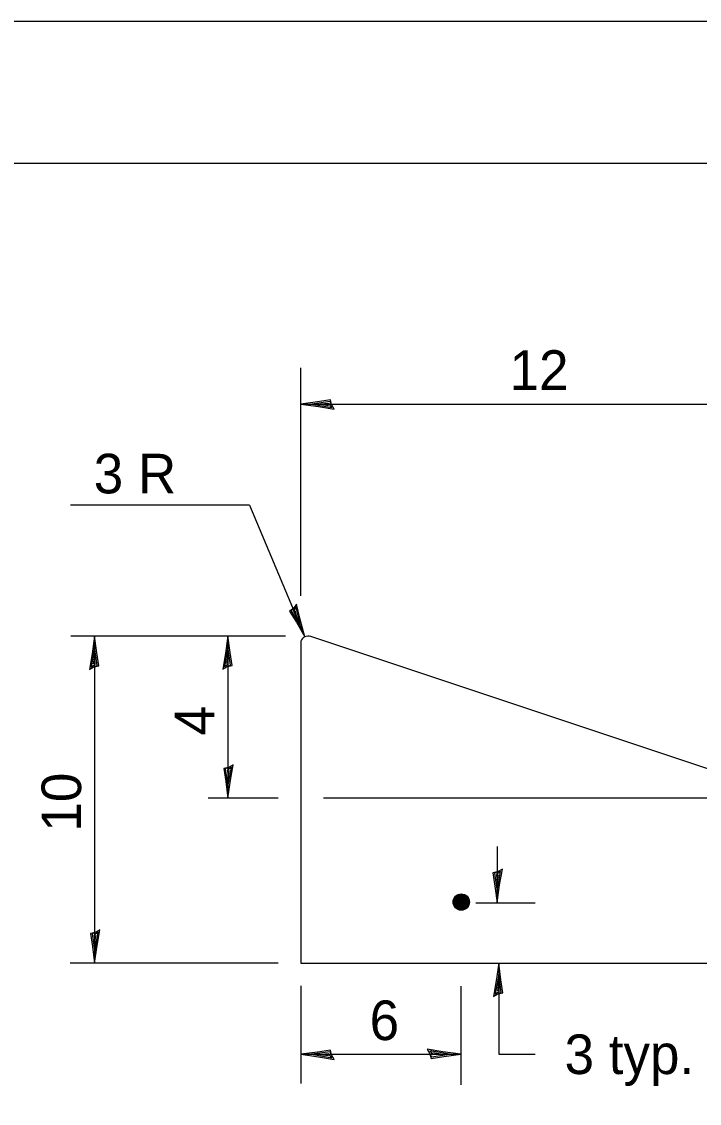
# Model space of a CAD drawing. Extents: x 0 to 2.83, y 0 to 1.83.
# Drawn here: x 0.3187 to 0.5182, y 1.5148 to 1.8333 of the extents above; entities that cross this region are included whole.
import ezdxf

# ---------------------------------------------------------------- set-up
doc = ezdxf.new("R2010")
doc.units = 0
for name, color, linetype in [('RD_Pr_Roadway_Dimensions', 7, 'Continuous'), ('SH_General_Details', 7, 'Continuous'), ('SH_Printer_Plotting_Border', 7, 'Continuous')]:
    doc.layers.add(name, color=color, linetype=linetype)

msp = doc.modelspace()

# ---------------------------------------------------------------- linework, layer by layer
at = {"layer": 'RD_Pr_Roadway_Dimensions'}
for p, q in [((0.40087645668393374, 1.6642243342993168), (0.40087645668393374, 1.7314043343064693)), ((0.40087645668393374, 1.7207226676342395), (0.5466764566958546, 1.7207226676342395)), ((0.3857464566887021, 1.6909243343075124), (0.3331331233643592, 1.6909243343075124)), ((0.3857464566887021, 1.6909243343075124), (0.40208812336778643, 1.6521576676366239)), ((0.39633645668259265, 1.6523926676315575), (0.33318645668631797, 1.6523926676315575)), ((0.3402014566921294, 1.6523926676315575), (0.3402014566921294, 1.5560593342979758)), ((0.37942979002600913, 1.6524793342945485), (0.37942979002600913, 1.604659334301701)), ((0.39420979001751544, 1.604659334301701), (0.37359145669794086, 1.604659334301701)), ((0.533343123363018, 1.604659334301701), (0.4075431233510971, 1.604659334301701)), ((0.45866812335109713, 1.5904410009582846), (0.45866812335109713, 1.5737826676366238)), ((0.45245979001751546, 1.5737826676366238), (0.46992812336093187, 1.5737826676366238)), ((0.39420979001751544, 1.5560593342979758), (0.33300145668393377, 1.5560593342979758)), ((0.4591581233606339, 1.5560593342979758), (0.4591581233606339, 1.5292343343098966)), ((0.40087645668393374, 1.5493926676315575), (0.40087645668393374, 1.5206143343051284)), ((0.447956456687361, 1.5492910009620098), (0.447956456687361, 1.5201826676328984)), ((0.40087645668393374, 1.5292343343098966), (0.447956456687361, 1.5292343343098966)), ((0.4591581233606339, 1.5292343343098966), (0.46992812336093187, 1.5292343343098966))]:
    msp.add_line(p, q, dxfattribs=at)
for points in [[(0.4099131233558655, 1.7205910009739307), (0.4096114566982389, 1.7219393342932074), (0.40578979002094273, 1.7213576676247029), (0.40087645668393374, 1.7207226676342395), (0.4061231233537793, 1.720002667625746), (0.41071812336301805, 1.7191960009736327), (0.4099131233558655, 1.7205910009739307), (0.4095097900294364, 1.7214826676247028), (0.4041781233609319, 1.7207143343088536), (0.41000645669928193, 1.7196926676434783), (0.40914645668497684, 1.7208393343088535), (0.40669645669689775, 1.7206843342979756), (0.4090531233609319, 1.7203276676339416)], [(0.3986997900270522, 1.6605360009667782), (0.3975747900270522, 1.6597326676247028), (0.39959312336301805, 1.65643766762813), (0.40208812336778643, 1.6521576676366239), (0.40071479003286364, 1.657272667626789), (0.39967145670062304, 1.6618210009736327), (0.3986997900270522, 1.6605360009667782), (0.39803479002571107, 1.6598176676434784), (0.40081312335139513, 1.6552026676339415), (0.3994914566934705, 1.6609710009691625), (0.3987681233548224, 1.6597326676247028), (0.3998631233633161, 1.6575360009667783), (0.399276456700325, 1.6598460009691625)], [(0.3400697900318206, 1.6433560009596258), (0.3414181233510971, 1.643657667636624), (0.34083645668259266, 1.6474793342945484), (0.3402014566921294, 1.6523926676315575), (0.3394814566836357, 1.6471460009617118), (0.3386747900307775, 1.6425493343075124), (0.3400697900318206, 1.6433560009596258), (0.34096145668259265, 1.6437593343061714), (0.34019312336674334, 1.6490910009739308), (0.33917145670062304, 1.6432626676363258), (0.34031812336674333, 1.6441226676305143), (0.3401631233558655, 1.64657266763871), (0.33980645669108633, 1.6442160009739308)], [(0.3792981233657003, 1.6434426676434783), (0.3806464566849768, 1.64374433430036), (0.38006479001647236, 1.6475660009582846), (0.37942979002600913, 1.6524793342945485), (0.3787097900175154, 1.6472326676247029), (0.37790312336540227, 1.6426360009712486), (0.3792981233657003, 1.6434426676434783), (0.38018979001647235, 1.6438460009691624), (0.37942145670062305, 1.6491776676376668), (0.3783997900352478, 1.6433493342993168), (0.37954645670062304, 1.6442093342942505), (0.3793914566897452, 1.646659334301701), (0.3790347900257111, 1.6443026676376669)], [(0.37956145668631797, 1.6136960009736327), (0.37821312336778645, 1.6133943342966346), (0.37879479001617433, 1.6095726676387099), (0.37942979002600913, 1.604659334301701), (0.38014979003524785, 1.6099060009715467), (0.380956456687361, 1.6145010009606688), (0.37956145668631797, 1.6136960009736327), (0.37866979001617435, 1.6132926676270871), (0.37943812335139515, 1.6079610009593277), (0.38045979001751545, 1.6137893342969327), (0.37931312335139517, 1.6129293343027442), (0.37946812336301805, 1.6104793342945485), (0.37982479002705216, 1.6128360009593277)], [(0.4588014566958547, 1.5829660009739308), (0.4574314566910863, 1.5826576676366237), (0.45802145668497685, 1.578776000976315), (0.45866812335109713, 1.5737826676366238), (0.45939979003524783, 1.579112667640051), (0.46021979002809527, 1.5837826676366238), (0.4588014566958547, 1.5829660009739308), (0.45789645668497686, 1.5825560009678212), (0.45867645669585466, 1.5771376676363258), (0.45971645669794087, 1.5830593342979757), (0.45854979003077745, 1.5821860009630528), (0.4587081233524382, 1.57969766763871), (0.4590697900318206, 1.5820910009739308)], [(0.34033312335243826, 1.5650960009691623), (0.3389847900331617, 1.5647943342921642), (0.33956645670166613, 1.5609726676342397), (0.3402014566921294, 1.5560593342979758), (0.34092145670062307, 1.5613060009678212), (0.3417281233534813, 1.565901000976315), (0.34033312335243826, 1.5650960009691623), (0.33944145670166614, 1.5646926676434783), (0.34020979001751545, 1.5593610009749739), (0.34123145668363575, 1.5651893342932073), (0.34008479001751546, 1.5643293342990188), (0.3402397900283933, 1.5618793343109398), (0.34059645669317246, 1.5642360009749738)], [(0.45902645670032505, 1.547022667626789), (0.46037479001885656, 1.5473243343037872), (0.4597931233510971, 1.5511460009617117), (0.4591581233606339, 1.5560593342979758), (0.45843812335139517, 1.5508126676281302), (0.45763145669928196, 1.5462160009739307), (0.45902645670032505, 1.547022667626789), (0.4599181233510971, 1.5474260009725898), (0.4591497900352478, 1.5527576676410941), (0.458128123349011, 1.5469293343027442), (0.4592747900352478, 1.5477893342969327), (0.4591197900236249, 1.5502393343051284), (0.4587631233595908, 1.5478826676410942)], [(0.4099131233558655, 1.5291026676294712), (0.4096114566982389, 1.5304510009688643), (0.40578979002094273, 1.52986933430036), (0.40087645668393374, 1.5292343343098966), (0.4061231233537793, 1.528514334301403), (0.41071812336301805, 1.5277076676291732), (0.4099131233558655, 1.5291026676294712), (0.4095097900294364, 1.52999433430036), (0.4041781233609319, 1.529226000964394), (0.41000645669928193, 1.5282043342990188), (0.40914645668497684, 1.529351000964394), (0.40669645669689775, 1.5291960009736327), (0.4090531233609319, 1.5288393343088535)], [(0.4389197900161743, 1.5293660009702055), (0.4392214566931725, 1.5280176676315573), (0.44304312335109713, 1.528599334299317), (0.447956456687361, 1.5292343343098966), (0.4427097900175154, 1.5299543342990187), (0.4381131233633161, 1.5307610009712487), (0.4389197900161743, 1.5293660009702055), (0.439323123361975, 1.5284743342993168), (0.4446547900304795, 1.5292426676352828), (0.4388264566921294, 1.530264334301403), (0.43968645668631795, 1.5291176676352827), (0.44213645669451357, 1.5292726676267892), (0.43977979003047946, 1.5296293343109397)]]:
    msp.add_lwpolyline(points, dxfattribs=at)
at = {"layer": 'SH_General_Details'}
for p, q in [((2.833327666646799, 1.8333333334724111), (-5.666646798514799e-06, 1.8333333334922792)), ((0.40087645668393374, 1.6508910009664801), (0.40087645668393374, 1.5560593342979758)), ((0.5466764566958546, 1.604659334301701), (0.4038381233677864, 1.6522726676267891)), ((0.40087645668393374, 1.5560593342979758), (0.6924764566884041, 1.5560593342979758))]:
    msp.add_line(p, q, dxfattribs=at)
msp.add_lwpolyline([(0.16666099999999995, 1.791666666825613), (2.791661000019868, 1.791666666825613), (2.791661000019868, 0.04166666682561239), (0.16666099999999995, 0.04166666682561239)], close=True, dxfattribs=at)
for centre, radius in [((0.4481227126584053, 1.5740689613421766), 0.0024006053039329306), ((0.44812091563796996, 1.574066378871849), 0.002286289732285669), ((0.4481196369588971, 1.574063919385275), 0.002177418862953507), ((0.4481184191570282, 1.574061577021828), 0.0020737320553637496), ((0.4481172593698502, 1.5740593461987882), 0.0019749829917473406), ((0.4481161547959447, 1.5740572215912252), 0.00188093613143092), ((0.4481146700442434, 1.5740551981729773), 0.0017913677621778086), ((0.4481132560037673, 1.574053271095207), 0.0017060646172941158), ((0.4481123420656324, 1.5740514357884734), 0.0016248232936152641), ((0.4481114716590047, 1.5740496878822652), 0.0015474506208649238), ((0.4481106426776052, 1.574048023204258), 0.0014737625878861358), ((0.44811014170056584, 1.574046437799683), 0.0014035833440135931), ((0.448109664585501, 1.5740453606446592), 0.0013367458326158297), ((0.44810921017980576, 1.574044334789118), 0.0012730913161627824), ((0.44810921017980576, 1.574043357789269), 0.0012124678704355891), ((0.44810921017980576, 1.5740424273212759), 0.001154731381006136), ((0.44810921017980576, 1.5740415411395339), 0.0010997442558396988), ((0.44810921017980576, 1.574040697177252), 0.0010473753705212737), ((0.44810921017980576, 1.5740398933885007), 0.0009975003093361978), ((0.44810921017980576, 1.5740391278860477), 0.0009500001232753959), ((0.44810921017980576, 1.5740383988422662), 0.0009047617723616103), ((0.44810921017980576, 1.5740377045077592), 0.0008616781337717318), ((0.44810921017980576, 1.5740370432337134), 0.0008206456071478424), ((0.44810921017980576, 1.5740364134510367), 0.0007815674892187221), ((0.44810921017980576, 1.5740358136494963), 0.0007443497786741626), ((0.44810921017980576, 1.5740352424186974), 0.0007089048095373918), ((0.44810921017980576, 1.574034698386988), 0.000675147308576236), ((0.44810921017980576, 1.5740341802639275), 0.0006429978202971004), ((0.44810921017980576, 1.5740336867970732), 0.0006123791149274561), ((0.44810921017980576, 1.5740332168539373), 0.0005832177846691607), ((0.44810921017980576, 1.5740327692826597), 0.0005554454251037659), ((0.44810921017980576, 1.5740323430103569), 0.0005289953420613117), ((0.44810921017980576, 1.5740319370431213), 0.0005038050500530577), ((0.44810921017980576, 1.5740315504071622), 0.000479814318398553), ((0.44810921017980576, 1.5740311821897832), 0.00045696602857906663), ((0.44810921017980576, 1.5740308315155416), 0.00043520574151830876), ((0.44810921017980576, 1.5740304975112287), 0.0004144816376042202), ((0.44810921017980576, 1.5740301794407277), 0.0003947444326837753), ((0.44810951310998204, 1.574030466457209), 0.00039375757279012095), ((0.44810921017980576, 1.5740298764904348), 0.0003759470547613065), ((0.4481098009013236, 1.5740304369730262), 0.00037406966945927506), ((0.4481100743078292, 1.5740304089387267), 0.00035536621031837526), ((0.44811033402538303, 1.574030382315567), 0.00033759787756388855), ((0.4481105807684958, 1.574030357023081), 0.00032071801125179404), ((0.44811081517344714, 1.5740303330024092), 0.00030468208952156824), ((0.4481110378765166, 1.5740303101738302), 0.00028944803605164364), ((0.4481112494134009, 1.574030288497856), 0.00027497570054734263), ((0.44811145040026307, 1.5740302678940206), 0.00026122689485793003), ((0.4481116413139403, 1.5740302483243256), 0.0002481656336577495), ((0.4481118227109909, 1.5740302297276763), 0.00023575732995530251), ((0.4481119950079024, 1.5740302120645848), 0.00022396952020590079), ((0.44811215870237353, 1.574030195295563), 0.00021277099559948527), ((0.44811231421089176, 1.5740301793617515), 0.00020213250468067423), ((0.4481124619506896, 1.574030164202055), 0.00019202583219302198), ((0.44811260229951144, 1.5740301498172191), 0.00018242461786802913), ((0.4481127356351018, 1.5740301361677556), 0.00017330335889779828), ((0.44811286229497194, 1.574030123173943), 0.00016463831285456684), ((0.44811298261737825, 1.5740301108357815), 0.0001564063564039989), ((0.4481130969390869, 1.5740300991338996), 0.0001485860374086169), ((0.4481132055387497, 1.574030087987831), 0.00014115671948152124), ((0.4481133087143898, 1.5740300774176923), 0.0001340987998785436), ((0.44811340672379735, 1.574030067364624), 0.0001273938565577108), ((0.4481134998262525, 1.5740300578278807), 0.00012102417443303521), ((0.44811358827954534, 1.5740300487679748), 0.00011497296721497304), ((0.4481136723220945, 1.5740300401446727), 0.00010922432939558429), ((0.4481137521528304, 1.574030031959465), 0.00010376311093888392), ((0.4481138279900551, 1.5740300241907446), 9.85749534705436e-05), ((0.44811390003195406, 1.5740300167997687), 9.364621384812839e-05), ((0.44811396847820284, 1.5740300097865372), 8.896389900870286e-05), ((0.4481140334867537, 1.5740300031301884), 8.451570865536224e-05), ((0.4481140952572823, 1.5740299967927245), 8.02899131420041e-05), ((0.4481141539477408, 1.5740299907726554), 7.627543711034187e-05), ((0.44811420969820026, 1.574029985069981), 7.24616680560005e-05), ((0.44811426264649634, 1.5740299796459585), 6.883859591584104e-05), ((0.4481143129729331, 1.5740299744804709), 6.539667526707457e-05), ((0.4481143607758582, 1.5740299695928899), 6.212684925711054e-05), ((0.44811440617448095, 1.5740299649236111), 5.902052504132252e-05), ((0.44811444930887223, 1.5740299605128674), 5.606948299114824e-05), ((0.44811449029675127, 1.5740299563010542), 5.3266028026814256e-05), ((0.4481145292185843, 1.574029952307543), 5.060271144240896e-05), ((0.44811456621295215, 1.574029948532334), 4.807259801684425e-05), ((0.4481146013402045, 1.5740299449165671), 4.566896143095276e-05), ((0.4481146347188056, 1.5740299414989858), 4.33855511003975e-05), ((0.4481146664284766, 1.5740299382609635), 4.121626369651744e-05), ((0.44811469654893876, 1.574029935161522), 3.9155445768286894e-05), ((0.4481147251785398, 1.5740299322408944), 3.719763773334985e-05), ((0.44811475235825776, 1.574029929439476), 3.533775744868332e-05), ((0.44811477818718554, 1.574029926796755), 3.3570870533470815e-05), ((0.44811480272418264, 1.5740299242732434), 3.189232624421541e-05), ((0.44811482602959873, 1.5740299218890577), 3.0297712787337246e-05), ((0.44811484818315506, 1.574029919624081), 2.8782827275678117e-05), ((0.44811486922359467, 1.5740299174589423), 2.7343688041284106e-05), ((0.44811488919115067, 1.5740299154122679), 2.597650347167073e-05), ((0.4481149081849158, 1.5740299134654312), 2.467767813762579e-05), ((0.4481149262250066, 1.5740299116176872), 2.344379566144659e-05), ((0.4481149433516562, 1.574029909869036), 2.227160561937436e-05), ((0.4481149596237242, 1.574029908200106), 2.1158025859929713e-05), ((0.4481149751008153, 1.574029906610897), 2.0100122305177746e-05), ((0.4481149897836745, 1.5740299051006643), 1.909512069037985e-05), ((0.44811500375127794, 1.5740299036701528), 1.814036528166953e-05), ((0.44811547140932084, 1.574030205249539), 1.7233349729229286e-05), ((0.4481159156822264, 1.5740304917496948), 1.6371684597322217e-05), ((0.44811633776283266, 1.5740307639238744), 1.5553102202672908e-05), ((0.44811673872327806, 1.5740310224888234), 1.4775451654099574e-05), ((0.44811711963644624, 1.574031268139681), 1.4036675229594657e-05), ((0.4481174814962447, 1.5740315014918653), 1.3334846062259838e-05), ((0.4481178252757192, 1.5740317231816559), 1.2668100028858389e-05), ((0.44811815186968446, 1.5740319337842374), 1.2034700506364075e-05), ((0.4481184621319771, 1.5740321338576584), 1.143296397744258e-05), ((0.4481187568769455, 1.574032323916754), 1.0861325036887106e-05), ((0.4481190368794501, 1.5740325044793395), 1.0318249324529298e-05), ((0.4481193028748632, 1.5740326760215073), 9.80233565561685e-06), ((0.44811955559855704, 1.574032838980606), 9.312216688503466e-06), ((0.4481197956666947, 1.57403299379324), 8.846606032678762e-06), ((0.44812002373343707, 1.5740331408781318), 8.404275889117766e-06), ((0.4481202403963208, 1.5740332805914192), 7.984062016103846e-06), ((0.44812044623127584, 1.5740334133108465), 7.5848597216270414e-06), ((0.44812064177399874, 1.5740335394141582), 7.205616678832847e-06), ((0.44812082752218846, 1.5740336592001227), 6.845336273285731e-06), ((0.44812145841723683, 1.574033773004761), 6.503069489245645e-06)]:
    msp.add_circle(centre, radius, dxfattribs=at)
msp.add_arc((0.40311457714071874, 1.6499617403743176), 0.002423496430785106, 72.6169416666666, 157.4484583333333, dxfattribs=at)
at = {"layer": 'SH_Printer_Plotting_Border'}
msp.add_lwpolyline([(-5.666646798514799e-06, 0), (2.8333276668454803, 0), (2.8333276668454803, 1.8333333334922792), (-5.666646798514799e-06, 1.8333333334922792)], close=True, dxfattribs=at)

# ---------------------------------------------------------------- texts
at = {"layer": 'RD_Pr_Roadway_Dimensions'}
for s, rotation, p in [('12', 359.99999999999994, (0.46235149994953684, 1.724889334301403)), ('3 R', 359.99999999999994, (0.3399338870341743, 1.6944043343064694)), ('4', 89.99999999999996, (0.37542878274774555, 1.6231353954586796)), ('10', 89.99999999999996, (0.3362214566931725, 1.59480328221452)), ('6', 359.99999999999994, (0.421160877421188, 1.533401000976315)), ('3 typ.', 359.99999999999994, (0.47854479001617434, 1.523401000976315))]:
    msp.add_text(s, height=0.011666669999999999, rotation=rotation, dxfattribs=at).set_placement(p)

doc.saveas('drawing.dxf')
